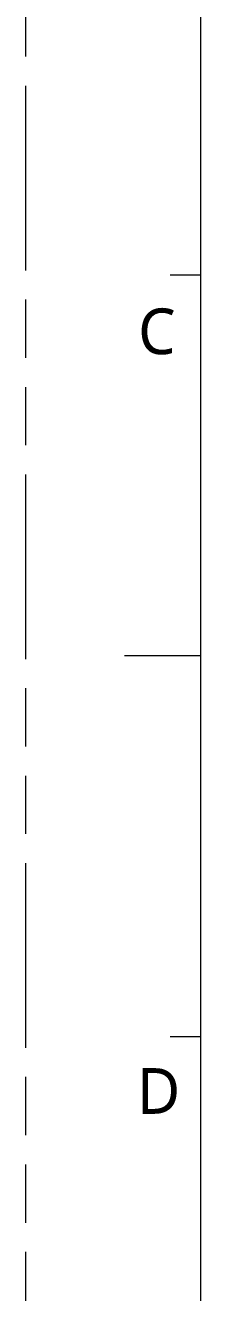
# Model space of a CAD drawing. Extents: x 3103 to 3424, y -52 to 175.
# Drawn here: x 3102.8 to 3111.8, y 12.8 to 78 of the extents above; entities that cross this region are included whole.
import ezdxf

# ---------------------------------------------------------------- set-up
doc = ezdxf.new("R2010")
doc.units = 0
doc.linetypes.add('PHANTOM', pattern=[29.5, 9.5, -1.5, 3, -1.5, 3, -1.5, 9.5])
doc.layers.get('0').update_dxf_attribs({"lineweight": 5})
doc.layers.add('0PAPERF', color=2, linetype='PHANTOM', lineweight=5, plot=False)
doc.layers.add('鵬鼎', color=5, linetype='Continuous')
doc.styles.get("Standard").update_dxf_attribs({"font": 'txt.shx'})

msp = doc.modelspace()

# ---------------------------------------------------------------- linework, layer by layer
for p, q in [((3111.833, 163.108), (3111.833, -46.172)), ((3111.833, 65.131), (3110.265, 65.131)), ((3111.833, 45.535), (3107.914, 45.535)), ((3111.833, 25.94), (3110.265, 25.94))]:
    msp.add_line(p, q)
at = {"layer": '0PAPERF'}
msp.add_line((3102.818, 174.87), (3102.818, -52.442), dxfattribs=at)

# ---------------------------------------------------------------- texts
at = {"layer": '鵬鼎', "color": 0, "char_height": 2.35146, "width": 4.43543, "attachment_point": 1}
for s, insert in [('{\\fMicrosoft JhengHei|b0|i0|c136|p0;C}', (3108.612, 63.413)), ('{\\fMicrosoft JhengHei|b0|i0|c136|p0;D}', (3108.552, 24.321))]:
    msp.add_mtext(s, dxfattribs=dict(at, insert=insert))

doc.saveas('drawing.dxf')
